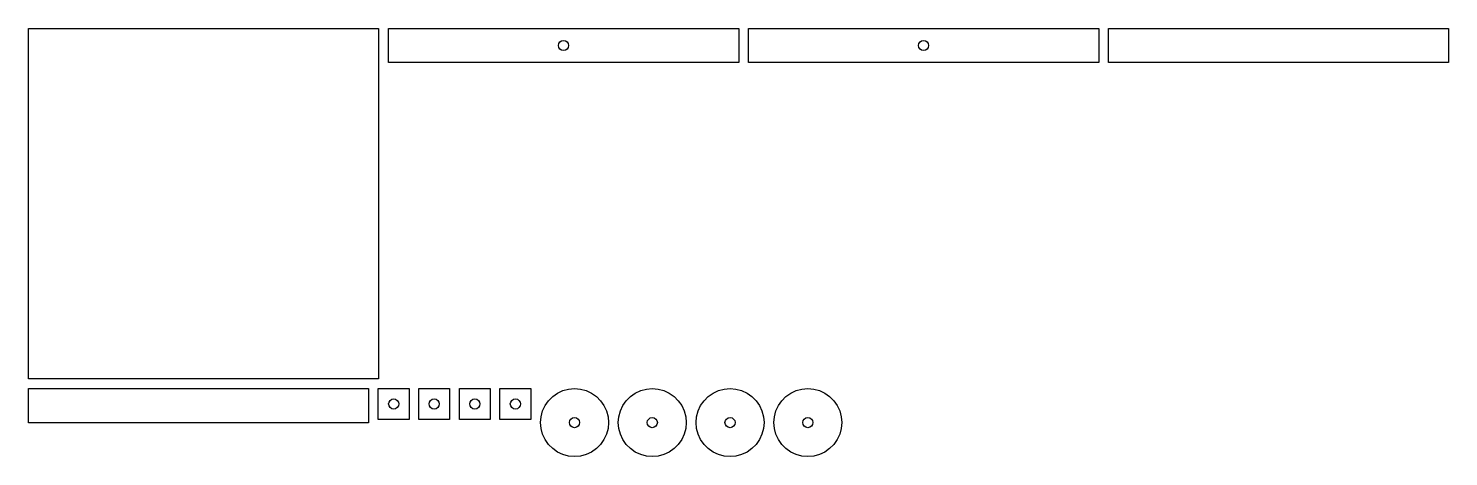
# Model space of a CAD drawing. Header units: metres. Extents: x 5 to 845, y 10 to 263.
import ezdxf

# ---------------------------------------------------------------- set-up
doc = ezdxf.new("R2010")
doc.units = ezdxf.units.M
doc.layers.add('CUT', color=1, linetype='Continuous')

msp = doc.modelspace()

# ---------------------------------------------------------------- linework, layer by layer
at = {"layer": 'CUT'}
for points in [[(4.9, 263.1), (212.1, 263.1), (212.1, 55.9), (4.9, 55.9)], [(217.9, 263.1), (425.1, 263.1), (425.1, 242.9), (217.9, 242.9)], [(430.9, 263.1), (638.1, 263.1), (638.1, 242.9), (430.9, 242.9)], [(643.9, 263.1), (845.1, 263.1), (845.1, 242.9), (643.9, 242.9)], [(4.9, 50.1), (206.1, 50.1), (206.1, 29.9), (4.9, 29.9)], [(211.9, 50.1), (230.1, 50.1), (230.1, 31.9), (211.9, 31.9)], [(235.9, 50.1), (254.1, 50.1), (254.1, 31.9), (235.9, 31.9)], [(259.9, 50.1), (278.1, 50.1), (278.1, 31.9), (259.9, 31.9)], [(283.9, 50.1), (302.1, 50.1), (302.1, 31.9), (283.9, 31.9)], [(348.1, 30), (347.8, 26.51), (346.89, 23.13), (345.41, 19.95), (343.4, 17.08), (340.92, 14.6), (338.05, 12.59), (334.87, 11.11), (331.49, 10.2), (328, 9.9), (324.51, 10.2), (321.13, 11.11), (317.95, 12.59), (315.08, 14.6), (312.6, 17.08), (310.59, 19.95), (309.11, 23.13), (308.2, 26.51), (307.9, 30), (308.2, 33.49), (309.11, 36.87), (310.59, 40.05), (312.6, 42.92), (315.08, 45.4), (317.95, 47.41), (321.13, 48.89), (324.51, 49.8), (328, 50.1), (331.49, 49.8), (334.87, 48.89), (338.05, 47.41), (340.92, 45.4), (343.4, 42.92), (345.41, 40.05), (346.89, 36.87), (347.8, 33.49)], [(394.1, 30), (393.8, 26.51), (392.89, 23.13), (391.41, 19.95), (389.4, 17.08), (386.92, 14.6), (384.05, 12.59), (380.87, 11.11), (377.49, 10.2), (374, 9.9), (370.51, 10.2), (367.13, 11.11), (363.95, 12.59), (361.08, 14.6), (358.6, 17.08), (356.59, 19.95), (355.11, 23.13), (354.2, 26.51), (353.9, 30), (354.2, 33.49), (355.11, 36.87), (356.59, 40.05), (358.6, 42.92), (361.08, 45.4), (363.95, 47.41), (367.13, 48.89), (370.51, 49.8), (374, 50.1), (377.49, 49.8), (380.87, 48.89), (384.05, 47.41), (386.92, 45.4), (389.4, 42.92), (391.41, 40.05), (392.89, 36.87), (393.8, 33.49)], [(440.1, 30), (439.8, 26.51), (438.89, 23.13), (437.41, 19.95), (435.4, 17.08), (432.92, 14.6), (430.05, 12.59), (426.87, 11.11), (423.49, 10.2), (420, 9.9), (416.51, 10.2), (413.13, 11.11), (409.95, 12.59), (407.08, 14.6), (404.6, 17.08), (402.59, 19.95), (401.11, 23.13), (400.2, 26.51), (399.9, 30), (400.2, 33.49), (401.11, 36.87), (402.59, 40.05), (404.6, 42.92), (407.08, 45.4), (409.95, 47.41), (413.13, 48.89), (416.51, 49.8), (420, 50.1), (423.49, 49.8), (426.87, 48.89), (430.05, 47.41), (432.92, 45.4), (435.4, 42.92), (437.41, 40.05), (438.89, 36.87), (439.8, 33.49)], [(486.1, 30), (485.8, 26.51), (484.89, 23.13), (483.41, 19.95), (481.4, 17.08), (478.92, 14.6), (476.05, 12.59), (472.87, 11.11), (469.49, 10.2), (466, 9.9), (462.51, 10.2), (459.13, 11.11), (455.95, 12.59), (453.08, 14.6), (450.6, 17.08), (448.59, 19.95), (447.11, 23.13), (446.2, 26.51), (445.9, 30), (446.2, 33.49), (447.11, 36.87), (448.59, 40.05), (450.6, 42.92), (453.08, 45.4), (455.95, 47.41), (459.13, 48.89), (462.51, 49.8), (466, 50.1), (469.49, 49.8), (472.87, 48.89), (476.05, 47.41), (478.92, 45.4), (481.4, 42.92), (483.41, 40.05), (484.89, 36.87), (485.8, 33.49)]]:
    msp.add_lwpolyline(points, close=True, dxfattribs=at)
for centre in [(321.5, 253), (534.5, 253), (221, 41), (245, 41), (269, 41), (293, 41), (328, 30), (374, 30), (420, 30), (466, 30)]:
    msp.add_circle(centre, 3, dxfattribs=at)

doc.saveas('drawing.dxf')
